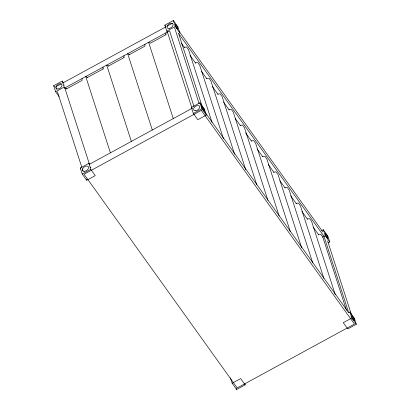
<?xml version="1.0" encoding="UTF-8"?>
<svg xmlns="http://www.w3.org/2000/svg" width="410" height="410" viewBox="0 0 410 410"><rect width="100%" height="100%" fill="white"/><g stroke="black" fill="none" stroke-linecap="round" stroke-linejoin="round"><path stroke-width="0.61" d="M82.097 78.535L82.067 80.421L66.333 88.996M103.018 69.003L103.048 67.117M123.974 57.584L123.999 55.698M144.95 44.285L144.925 46.166L129.114 54.781M165.876 34.753L165.906 32.867M59.076 96.545L55.616 91.717L53.679 85.716L62.228 81.057L63.611 82.989M167.444 32.123L166.752 31.16L164.815 25.159L173.363 20.5L177.858 26.773L179.795 32.774L178.729 33.353M55.816 86.807L61.428 83.748M63.109 82.83L165.768 26.891M166.89 26.281L172.497 23.226M55.616 91.717L64.165 87.058L62.228 81.057M166.752 31.16L175.301 26.501L173.363 20.5M192.116 108.301L89.452 164.251L64.806 87.955L169.571 30.868L194.017 106.559M176.254 27.644L177.858 26.773M87.074 77.69L103.33 68.834M108.373 66.082L124.071 57.533M166.117 34.619L150.419 43.173L148.615 42.286L173.261 118.582M88.806 163.354L90.743 169.356L95.243 175.623L86.689 180.282L82.195 174.014L80.257 168.013L88.806 163.354L89.498 164.318M191.393 107.451L199.942 102.792L204.436 109.065L206.373 115.066L197.825 119.725L193.33 113.452L191.393 107.451L192.085 108.419M82.195 174.014L90.743 169.356M193.33 113.452L201.879 108.793L199.942 102.792M203.37 109.649L204.436 109.065M321.707 230.589L323.311 229.718L327.805 235.986L329.742 241.987L328.138 242.863M322.501 237.216L325.248 235.719L323.311 229.718M326.201 236.862L327.805 235.986M348.818 312.594L349.889 312.01L354.383 318.283L356.321 324.284L347.772 328.943L343.278 322.67L351.826 318.011L349.889 312.01M232.142 383.227L240.69 378.568L245.185 384.841L236.637 389.5L232.142 383.227L230.399 377.825M352.779 319.154L354.383 318.283M184.223 47.242L186.586 46.986L188.544 49.712L212.011 122.375M195.411 62.853L197.774 62.597L199.731 65.323L223.394 138.59M206.599 78.464L208.962 78.207L210.919 80.939L234.582 154.201M217.787 94.074L220.149 93.818L222.107 96.55L245.769 169.812M228.98 109.69L231.337 109.429L233.295 112.161L256.762 184.818M240.168 125.301L242.525 125.04L244.483 127.771L267.95 200.428M251.356 140.912L253.718 140.65L255.671 143.382L279.143 216.039M262.543 156.523L264.906 156.261L266.859 158.993L290.331 231.655M273.731 172.133L276.094 171.872L278.052 174.604L301.714 247.871M284.919 187.744L287.282 187.483L289.24 190.214L312.707 262.877M296.107 203.355L298.47 203.093L300.428 205.825L323.895 278.487M307.295 218.966L309.658 218.709L311.615 221.436L335.277 294.703M318.488 234.576L320.845 234.32L322.803 237.047L346.47 310.314M129.468 54.591L127.664 53.705L152.305 129.996M108.517 66.01L106.713 65.123L131.354 141.414M87.561 77.423L85.762 76.537L110.403 152.833M64.806 87.955L66.61 88.842M175.67 26.558L177.161 28.639M179.021 31.237L322.865 231.937M175.301 26.501L179.795 32.774M325.248 235.719L329.742 241.987M181.353 43.24L184.474 47.591M190.03 55.345L195.662 63.201M201.576 71.458L206.85 78.812M212.406 86.566L218.038 94.423M223.593 102.177L229.226 110.034M235.14 118.29L240.414 125.644M245.636 132.932L251.602 141.255M257.162 149.009L262.789 156.866M268.35 164.62L273.983 172.482M279.897 180.733L285.17 188.093M290.726 195.842L296.358 203.703M301.914 211.457L307.546 219.314M313.102 227.068L318.734 234.925M164.815 25.159L165.507 26.122M205.082 112.335L348.669 312.676L324.023 236.38L178.575 33.441L202.043 106.098M201.879 108.793L206.373 115.066M351.826 318.011L356.321 324.284M64.165 87.058L65.2 88.509M53.679 85.716L54.371 86.684M80.257 168.013L80.949 168.976M327.59 240.865L351.519 314.947M174.629 27.777L199.142 103.679M167.393 32.057L192.034 108.348M244.801 383.642L245.185 384.841M236.252 388.301L236.637 389.5M86.305 179.083L86.689 180.282M56.016 87.412L56.606 89.231M57.39 91.661L81.903 167.562M82.297 168.776L83.081 171.206M90.738 167.7A2.814 0.43 61.4 0 1 90.902 167.111M64.16 85.403A2.814 0.43 61.4 0 1 64.057 84.788M201.3 110.357L84.06 174.24L237.216 387.937L354.46 324.054L201.3 110.357M351.821 316.356A2.814 0.43 61.4 0 0 354.225 320.528A2.814 0.43 61.4 0 0 353.266 317.56A2.814 0.43 61.4 0 0 351.821 316.356M84.598 171.303A3.429 2.132 -35.6 0 0 88.478 167.06A3.429 2.132 -35.6 0 0 83.43 167.685A3.429 2.132 -35.6 0 0 84.598 171.303M175.296 24.846A2.814 0.43 61.4 0 0 177.699 29.018A2.814 0.43 61.4 0 0 176.741 26.05A2.814 0.43 61.4 0 0 175.296 24.846M169.151 28.449A3.429 2.132 -35.6 0 0 173.035 24.205A3.429 2.132 -35.6 0 0 167.982 24.831A3.429 2.132 -35.6 0 0 169.151 28.449M325.243 234.064A2.814 0.43 61.4 0 0 327.646 238.23A2.814 0.43 61.4 0 0 326.688 235.263A2.814 0.43 61.4 0 0 325.243 234.064M201.874 107.138A2.814 0.43 61.4 0 0 204.282 111.31A2.814 0.43 61.4 0 0 203.319 108.342A2.814 0.43 61.4 0 0 201.874 107.138M195.734 110.746A3.429 2.132 -35.6 0 0 199.614 106.503A3.429 2.132 -35.6 0 0 194.565 107.123A3.429 2.132 -35.6 0 0 195.734 110.746M58.02 89.011A3.429 2.132 -35.6 0 0 61.9 84.767A3.429 2.132 -35.6 0 0 56.846 85.388A3.429 2.132 -35.6 0 0 58.02 89.011"/></g></svg>
